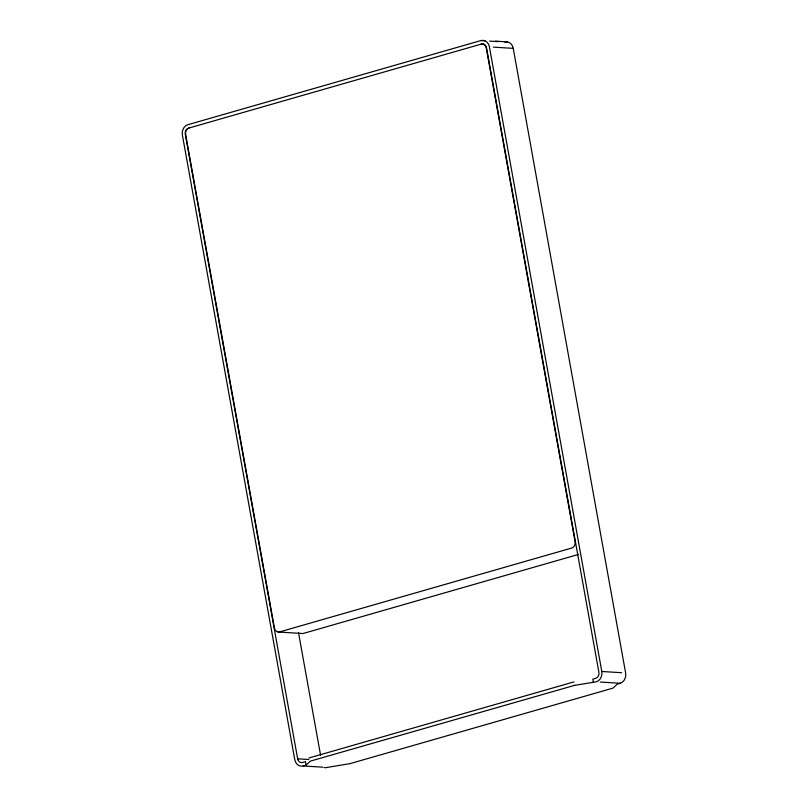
<?xml version="1.0" encoding="UTF-8"?>
<svg xmlns="http://www.w3.org/2000/svg" width="808" height="808" viewBox="0 0 808 808"><rect width="100%" height="100%" fill="white"/><g stroke="black" fill="none" stroke-linecap="round" stroke-linejoin="round"><path stroke-width="1.21" d="M484.931 40.804L480.962 40.551L187.83 124.715A8.565 7.1 -86.4 0 0 182.376 135.027L294.758 759.631A8.565 7.1 -86.4 0 0 303.212 765.954L306.101 765.125L310.353 761.126L574.629 685.346M308.989 757.975L574.003 681.881M578.538 554.419L303.525 633.381A5.353 4.444 -86.4 0 1 301.859 633.482L278.033 631.987M573.943 685.457L596.344 681.79A8.565 7.1 -86.4 0 0 601.798 671.478L489.416 46.874A8.565 7.1 -86.4 0 0 480.962 40.551M504.788 42.046A8.565 7.1 -86.4 0 1 513.242 48.369L625.624 672.973A8.565 7.1 -86.4 0 1 620.17 683.285L617.272 684.113L613.03 688.113L350.056 763.621L327.038 767.449A8.565 7.1 -86.4 0 1 324.372 767.6M495.546 41.147L507.454 41.895M489.648 41.097L498.334 41.642M493.385 47.127L513.242 48.369M601.798 671.478L621.655 672.721M600.314 682.043L620.17 683.285M593.446 682.619L592.82 679.154L595.718 678.326A4.989 4.141 -86.4 0 0 598.9 672.307L486.517 47.702A4.989 4.141 -86.4 0 0 481.588 44.016L188.456 128.179A4.989 4.141 -86.4 0 0 185.274 134.199L297.657 758.803L308.828 759.5M303.212 765.954L323.069 767.196M298.495 632.553L320.594 755.339M306.101 765.125L305.485 761.661L302.586 762.489A4.989 4.141 -86.4 0 1 297.657 758.803M481.012 44.188A5.353 4.444 -86.4 0 1 486.285 48.137L575.084 541.612A5.353 4.444 -86.4 0 1 571.67 548.056L279.699 631.886A5.353 4.444 -86.4 0 1 274.417 627.937L185.628 134.461A5.353 4.444 -86.4 0 1 189.032 128.018"/></g></svg>
